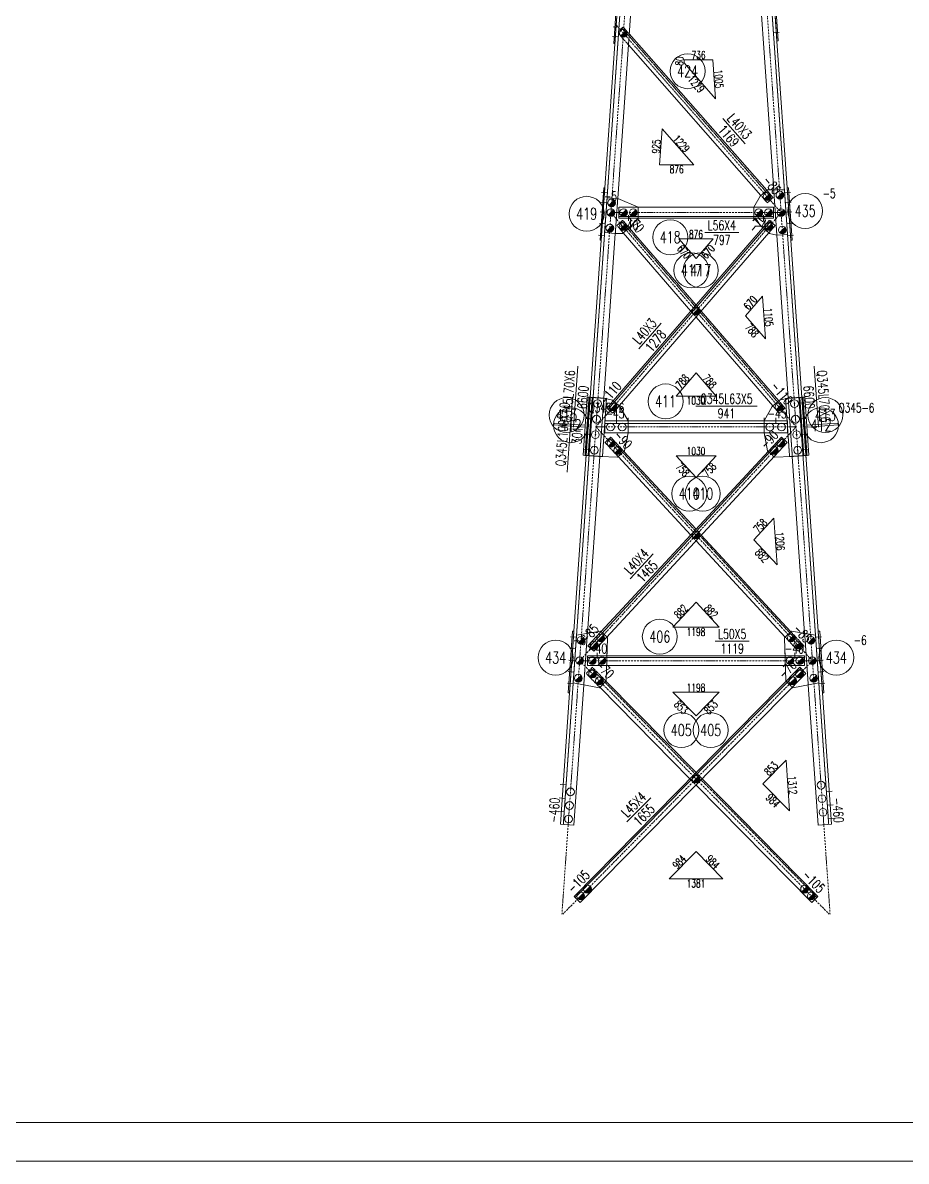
# Model space of a CAD drawing. Extents: x -62666 to 126696, y -48828 to 60042.
# Drawn here: x -57963 to -53416, y -158 to 5699 of the extents above; entities that cross this region are included whole.
import ezdxf
from ezdxf.enums import TextEntityAlignment as Align

# ---------------------------------------------------------------- set-up
doc = ezdxf.new("R2010")
doc.units = 0
doc.header["$MEASUREMENT"] = 0
doc.linetypes.add('Dash', pattern=[2.75, 2, -0.75])
doc.linetypes.add('DashDot', pattern=[15.6, 9, -3, 0.6, -3])
doc.layers.get('0').update_dxf_attribs({"linetype": 'CONTINUOUS', "lineweight": 25})
doc.styles.get("Standard").update_dxf_attribs({"font": 'simplex.shx', "width": 0.7, "height": 3, "bigfont": 'gbhzfs.shx'})

# ---------------------------------------------------------------- blocks, each defined once
blk = doc.blocks.new('M20X45S')
at = {"color": 3, "linetype": 'Continuous', "lineweight": 13}
blk.add_circle((0, 0), 1, dxfattribs=at)
blk = doc.blocks.new('DefaultBolt')
at = {"color": 3, "linetype": 'Continuous', "lineweight": 13}
for p, q in [((-0.1, -0.1), (0.1, 0.1)), ((0.1, -0.1), (-0.1, 0.1))]:
    blk.add_line(p, q, dxfattribs=at)
blk.add_circle((0, 0), 1, dxfattribs=at)
blk = doc.blocks.new('M16X40S')
at = {"color": 3, "linetype": 'Continuous', "lineweight": 13}
blk.add_line((-0.707, -0.707), (0.707, 0.707), dxfattribs=at)
blk.add_circle((0, 0), 1, dxfattribs=at)
for radius in [0.9, 0.8, 0.7, 0.6, 0.5, 0.4, 0.3, 0.2, 0.1]:
    blk.add_arc((0, 0), radius, 225, 45, dxfattribs=at)
blk = doc.blocks.new('M16X50S')
at = {"color": 3, "linetype": 'Continuous', "lineweight": 13}
blk.add_line((-1, -1), (1, 1), dxfattribs=at)
blk.add_circle((0, 0), 1, dxfattribs=at)
for radius in [0.9, 0.8, 0.7, 0.6, 0.5, 0.4, 0.3, 0.2, 0.1]:
    blk.add_arc((0, 0), radius, 225, 45, dxfattribs=at)

msp = doc.modelspace()

# ---------------------------------------------------------------- linework, layer by layer
at = {"color": 2, "linetype": 'DashDot', "lineweight": 0}
for p, q in [((-54694.20804, 8185.40508), (-55188.05039, 1113.40888)), ((-54301.87075, 8185.40508), (-53808.0284, 1113.40888)), ((-54907.95212, 5686.16837), (-54060.03405, 4722.2185)), ((-54060.03533, 4722.21702), (-55013.048, 3619.52489)), ((-54936.04474, 4722.2185), (-53983.03233, 3619.52667)), ((-54936.04474, 4722.2185), (-54060.03405, 4722.2185)), ((-55040.33247, 3801.87041), (-55065.41045, 3442.74495)), ((-53955.74632, 3801.87041), (-53930.66834, 3442.74495)), ((-53983.03233, 3619.52667), (-55097.04835, 2416.59013)), ((-55013.04647, 3619.52667), (-53899.03044, 2416.59013)), ((-55013.04647, 3619.52667), (-53983.03233, 3619.52667)), ((-53899.03044, 2416.59013), (-55183.03822, 1113.40888)), ((-55097.04841, 2416.59017), (-53813.04056, 1113.40885)), ((-55097.04835, 2416.59013), (-53899.03044, 2416.59013))]:
    msp.add_line(p, q, dxfattribs=at)
at = {"color": 1, "linetype": 'Dash', "lineweight": 0}
for p, q in [((-54721.23714, 8157.21949), (-55180.94558, 1574.03294)), ((-54274.84165, 8157.21949), (-53815.13321, 1574.03294)), ((-54897.23836, 5852.1484), (-54915.48246, 5590.88651)), ((-54097.45182, 5832.26304), (-54081.57264, 5604.86764)), ((-54897.21079, 5643.67573), (-54896.39736, 5656.37764)), ((-54845.71385, 5585.13179), (-54897.21079, 5643.67573)), ((-54896.39736, 5656.37764), (-54873.12096, 5676.85223)), ((-54879.12777, 5671.56846), (-54107.16385, 4793.96655)), ((-54873.12096, 5676.85223), (-54841.79575, 5641.24038)), ((-54967.23994, 4849.70128), (-54986.04842, 4580.35719)), ((-54131.19111, 4772.83148), (-54164.21421, 4810.37357)), ((-54134.18014, 4836.7924), (-54101.15704, 4799.25031)), ((-54081.95016, 4605.40803), (-54098.30216, 4839.57453)), ((-54028.83886, 4849.70128), (-54010.03037, 4580.35719)), ((-54913.43203, 4615.38374), (-54900.89304, 4794.94647)), ((-54796.04474, 4750.2185), (-54896.04474, 4750.2185)), ((-54896.04474, 4750.2185), (-54896.04474, 4694.2185)), ((-54100.03405, 4750.2185), (-54200.03405, 4750.2185)), ((-54101.15704, 4799.25031), (-54131.19111, 4772.83148)), ((-54100.03405, 4694.2185), (-54100.03405, 4750.2185)), ((-54896.04474, 4702.2185), (-54100.03405, 4702.2185)), ((-54896.04474, 4694.2185), (-54796.04474, 4694.2185)), ((-54200.03405, 4694.2185), (-54100.03405, 4694.2185)), ((-54905.40422, 4656.17943), (-54875.14064, 4682.33503)), ((-54872.70972, 4618.34995), (-54905.40422, 4656.17943)), ((-54881.19336, 4677.10391), (-54045.88116, 3710.5982)), ((-54875.14064, 4682.33503), (-54842.44614, 4644.50555)), ((-54153.63265, 4644.50556), (-54123.36906, 4618.34996)), ((-54498.0394, 4246.00655), (-54471.60498, 4215.42037)), ((-54498.0394, 4184.83419), (-54524.47381, 4215.42037)), ((-55048.53414, 3772.37008), (-55069.43245, 3473.09886)), ((-55043.41988, 3772.01295), (-55064.31819, 3472.74173)), ((-55063.4471, 3472.6809), (-55042.54878, 3771.95212)), ((-55042.54878, 3771.95212), (-55048.53414, 3772.37008)), ((-54972.67019, 3767.07245), (-55042.50014, 3771.94872)), ((-54993.5685, 3467.80123), (-54972.67019, 3767.07245)), ((-54979.50638, 3467.08254), (-54958.77502, 3763.963)), ((-54893.29227, 3727.50319), (-54923.55586, 3753.65879)), ((-54072.52295, 3753.6588), (-54039.82844, 3715.82933)), ((-54016.57241, 3467.08254), (-54037.30377, 3763.96301)), ((-54023.40861, 3767.07245), (-53953.57865, 3771.94872)), ((-54002.51029, 3467.80123), (-54023.40861, 3767.07245)), ((-53953.53001, 3771.95212), (-53947.54466, 3772.37008)), ((-53932.6317, 3472.6809), (-53953.53001, 3771.95212)), ((-53952.65892, 3772.01295), (-53931.7606, 3472.74173)), ((-53947.54466, 3772.37008), (-53926.64634, 3473.09886)), ((-54070.09203, 3689.67372), (-54102.78653, 3727.5032)), ((-54039.82844, 3715.82933), (-54070.09203, 3689.67372)), ((-54968.04647, 3651.52667), (-54848.04647, 3651.52667)), ((-54968.04647, 3588.52667), (-54968.04647, 3651.52667)), ((-54968.04647, 3636.52667), (-54028.03233, 3636.52667)), ((-54148.03233, 3651.52667), (-54028.03233, 3651.52667)), ((-54028.03233, 3651.52667), (-54028.03233, 3588.52667)), ((-54848.04647, 3588.52667), (-54968.04647, 3588.52667)), ((-54028.03233, 3588.52667), (-54148.03233, 3588.52667)), ((-54966.56833, 3539.90392), (-54937.22017, 3567.08268)), ((-54898.62142, 3466.5335), (-54966.56833, 3539.90392)), ((-54943.0898, 3561.64693), (-53947.98086, 2487.10861)), ((-54937.22017, 3567.08268), (-54869.27326, 3493.71227)), ((-55069.43245, 3473.09886), (-55063.4471, 3472.6809)), ((-55063.39845, 3472.67751), (-54993.5685, 3467.80123)), ((-54126.80553, 3493.71227), (-54097.45737, 3466.5335)), ((-53932.68034, 3472.67751), (-54002.51029, 3467.80123)), ((-53926.64634, 3473.09886), (-53932.6317, 3472.6809)), ((-54498.0394, 3033.9771), (-54525.29834, 3063.41185)), ((-54498.0394, 3092.8466), (-54470.78045, 3063.41185)), ((-55126.50202, 2569.01218), (-55148.70022, 2251.1262)), ((-55075.58987, 2293.22639), (-55057.12434, 2557.65935)), ((-54956.67249, 2538.73602), (-54986.02066, 2565.91478)), ((-53971.4594, 2465.3656), (-54039.4063, 2538.73602)), ((-54010.05814, 2565.91478), (-53942.11123, 2492.54437)), ((-53920.48892, 2293.22638), (-53938.95446, 2557.65935)), ((-53869.57677, 2569.01218), (-53847.37857, 2251.12623)), ((-53942.11123, 2492.54437), (-53971.4594, 2465.3656)), ((-55057.04835, 2441.59013), (-54955.92324, 2441.59013)), ((-55057.04835, 2391.59013), (-55057.04835, 2441.59013)), ((-55057.04835, 2433.59013), (-53939.03044, 2433.59013)), ((-54040.15557, 2441.59013), (-53939.03044, 2441.59013)), ((-53939.03044, 2441.59013), (-53939.03044, 2391.59013)), ((-55063.59031, 2351.28661), (-55031.53557, 2382.86973)), ((-54993.40559, 2280.05385), (-55063.59031, 2351.28661)), ((-54957.48021, 2391.59013), (-55057.04835, 2391.59013)), ((-55037.23419, 2377.25495), (-53876.0496, 1198.73095)), ((-55031.53557, 2382.86973), (-54961.35085, 2311.63698)), ((-53939.03044, 2391.59013), (-54038.59862, 2391.59013)), ((-54034.728, 2311.63694), (-54002.67326, 2280.05381)), ((-54498.0394, 1841.40712), (-54466.45281, 1809.34886)), ((-54498.0394, 1777.2906), (-54529.626, 1809.34886))]:
    msp.add_line(p, q, dxfattribs=at)
at = {"color": 1, "linetype": 'Continuous', "lineweight": 0}
for p, q in [((-54558.75441, 5508.21506), (-54559.86899, 5492.25393)), ((-54411.5529, 5508.21506), (-54558.75441, 5508.21506)), ((-54397.55259, 5307.72564), (-54411.5529, 5508.21506)), ((-54559.86899, 5492.25393), (-54397.55259, 5307.72564)), ((-54672.37517, 5152.78451), (-54685.26091, 4968.25622)), ((-54510.05877, 4968.25622), (-54672.37517, 5152.78451)), ((-54685.26091, 4968.25622), (-54510.05877, 4968.25622)), ((-54410.43833, 4587.07233), (-54585.64046, 4587.07233)), ((-54585.64046, 4587.07233), (-54498.0394, 4485.7127)), ((-54498.0394, 4485.7127), (-54410.43833, 4587.07233)), ((-54156.30168, 4293.02118), (-54243.90275, 4191.66155)), ((-54140.90134, 4072.48281), (-54156.30168, 4293.02118)), ((-54243.90275, 4191.66155), (-54140.90134, 4072.48281)), ((-54498.0394, 3897.6104), (-54601.04081, 3778.43166)), ((-54395.03798, 3778.43166), (-54498.0394, 3897.6104)), ((-54601.04081, 3778.43166), (-54395.03798, 3778.43166)), ((-54395.03798, 3471.22939), (-54601.04081, 3471.22939)), ((-54601.04081, 3471.22939), (-54498.0394, 3360.00642)), ((-54498.0394, 3360.00642), (-54395.03798, 3471.22939)), ((-54097.96704, 3150.44631), (-54200.96846, 3039.22334)), ((-54081.16667, 2909.859), (-54097.96704, 3150.44631)), ((-54200.96846, 3039.22334), (-54081.16667, 2909.859)), ((-54498.0394, 2718.44027), (-54617.84119, 2589.07592)), ((-54378.23761, 2589.07592), (-54498.0394, 2718.44027)), ((-54617.84119, 2589.07592), (-54378.23761, 2589.07592)), ((-54378.23761, 2254.46915), (-54617.84119, 2254.46915)), ((-54617.84119, 2254.46915), (-54498.0394, 2132.87842)), ((-54498.0394, 2132.87842), (-54378.23761, 2254.46915)), ((-54034.397, 1905.49413), (-54154.19879, 1783.9034)), ((-54016.12012, 1643.76287), (-54034.397, 1905.49413)), ((-54154.19879, 1783.9034), (-54016.12012, 1643.76287)), ((-54498.0394, 1434.92838), (-54636.11806, 1294.78786)), ((-54359.96073, 1294.78785), (-54498.0394, 1434.92838)), ((-54636.11806, 1294.78786), (-54359.96073, 1294.78785))]:
    msp.add_line(p, q, dxfattribs=at)
at = {"color": 7, "linetype": 'Continuous', "lineweight": 13}
for p, q in [((-54359.95566, 5207.01912), (-54244.37327, 5075.62007)), ((-54452.87095, 4619.2185), (-54277.87095, 4619.2185)), ((-54677.34324, 4153.23956), (-54791.774, 4020.83638)), ((-55106.51918, 3931.81534), (-55128.46241, 3617.58056)), ((-53889.55961, 3931.81534), (-53867.61638, 3617.58056)), ((-55133.7237, 3770.80066), (-55160.5432, 3386.73593)), ((-54498.87037, 3726.52667), (-54183.87037, 3726.52667)), ((-54717.83885, 2965.8831), (-54836.74594, 2837.48487)), ((-54399.20308, 2516.59013), (-54224.20308, 2516.59013)), ((-54730.67923, 1712.15427), (-54853.50248, 1587.49695))]:
    msp.add_line(p, q, dxfattribs=at)
at = {"color": 7, "linetype": 'Continuous', "lineweight": 0}
for p, q in [((-54114.88671, 4677.10243), (-54950.19917, 3710.59643)), ((-54052.98899, 3561.64693), (-55048.09793, 2487.10861)), ((-53958.84466, 2377.25491), (-55120.02918, 1198.73098))]:
    msp.add_line(p, q, dxfattribs=at)
at = {"color": 7, "linetype": 'Continuous', "lineweight": 18}
for p, q in [((-62166.47025, 41.84325), (-46046.47025, 41.84325)), ((-62666.47025, -158.15675), (-45846.47025, -158.15675))]:
    msp.add_line(p, q, dxfattribs=at)
at = {"color": 7, "linetype": 'Continuous', "lineweight": 0}
for points in [[(-54098.30216, 4839.57453), (-54212.11394, 6469.39923)], [(-54903.22372, 5852.56636), (-54921.46781, 5591.30447)], [(-54915.48246, 5590.88651), (-54897.23836, 5852.1484)], [(-54900.89304, 4794.94647), (-54830.17844, 5807.60441)], [(-54081.57264, 5604.86764), (-54097.45182, 5832.26304)], [(-54091.46647, 5832.681), (-54075.58729, 5605.2856)], [(-54841.79575, 5641.24038), (-54134.18014, 4836.7924)], [(-54915.48246, 5590.88651), (-54967.23994, 4849.70128)], [(-54921.46781, 5591.30447), (-54915.48246, 5590.88651)], [(-54164.21421, 4810.37357), (-54845.71385, 5585.13179)], [(-54075.58729, 5605.2856), (-54081.57264, 5604.86764)], [(-54081.57264, 5604.86764), (-54028.83886, 4849.70128)], [(-54992.03377, 4580.77515), (-54973.22529, 4850.11924)], [(-54967.23994, 4849.70128), (-54986.04842, 4580.35719)], [(-54973.22529, 4850.11924), (-54967.23994, 4849.70128)], [(-54167.96847, 4807.07122), (-54200.03405, 4750.2185)], [(-54130.42588, 4840.09476), (-54167.96847, 4807.07122)], [(-54043.10581, 4838.68066), (-54130.42588, 4840.09476)], [(-54027.08377, 4609.23939), (-54043.10581, 4838.68066)], [(-54028.83886, 4849.70128), (-54022.8535, 4850.11924)], [(-54010.03037, 4580.35719), (-54028.83886, 4849.70128)], [(-54022.8535, 4850.11924), (-54004.04502, 4580.77515)], [(-54955.75943, 4798.77783), (-54968.29842, 4619.2151)], [(-54900.89304, 4794.94647), (-54955.75943, 4798.77783)], [(-54796.04474, 4750.2185), (-54900.89304, 4794.94647)], [(-54200.03405, 4750.2185), (-54796.04474, 4750.2185)], [(-54796.04474, 4694.2185), (-54796.04474, 4750.2185)], [(-54200.03405, 4750.2185), (-54200.03405, 4694.2185)], [(-54838.66319, 4647.775), (-54796.04474, 4694.2185)], [(-54796.04474, 4694.2185), (-54200.03405, 4694.2185)], [(-54200.03405, 4694.2185), (-54157.41559, 4647.77501)], [(-54120.93943, 4682.33355), (-54956.25188, 3715.82755)], [(-54925.9883, 3689.67195), (-54090.67585, 4656.17795)], [(-54876.49267, 4615.0805), (-54838.66319, 4647.775)], [(-54842.44614, 4644.50555), (-54498.0394, 4246.00655)], [(-54157.41559, 4647.77501), (-54153.63265, 4644.50556)], [(-54090.67585, 4656.17795), (-54120.93943, 4682.33355)], [(-54986.04842, 4580.35719), (-55126.50202, 2569.01218)], [(-54986.04842, 4580.35719), (-54992.03377, 4580.77515)], [(-54972.67019, 3767.07245), (-54913.43203, 4615.38374)], [(-54968.29842, 4619.2151), (-54913.43203, 4615.38374)], [(-54913.43203, 4615.38374), (-54876.49267, 4615.0805)], [(-54524.47381, 4215.42037), (-54872.70972, 4618.34995)], [(-54123.36906, 4618.34996), (-54119.58611, 4615.08051)], [(-54119.58611, 4615.08051), (-54081.95016, 4605.40803)], [(-54081.95016, 4605.40803), (-54027.08377, 4609.23939)], [(-54023.40861, 3767.07245), (-54081.95016, 4605.40803)], [(-54004.04502, 4580.77515), (-54010.03037, 4580.35719)], [(-54010.03037, 4580.35719), (-53869.57677, 2569.01218)], [(-54102.78653, 3727.5032), (-54498.0394, 4184.83419)], [(-54471.60498, 4215.42037), (-54072.52295, 3753.6588)], [(-55058.38344, 3773.05786), (-55079.28175, 3473.78665)], [(-55042.50014, 3771.94872), (-55058.38344, 3773.05786)], [(-55032.52443, 3771.25211), (-55053.42275, 3471.9809)], [(-54972.67019, 3767.07245), (-55032.52443, 3771.25211)], [(-54927.3388, 3756.92824), (-54972.67019, 3767.07245)], [(-54958.62637, 3766.09176), (-54972.67019, 3767.07245)], [(-54958.77502, 3763.963), (-54958.62637, 3766.09176)], [(-54923.55586, 3753.65879), (-54927.3388, 3756.92824)], [(-54068.74, 3756.92825), (-54106.56948, 3724.23375)], [(-54023.40861, 3767.07245), (-54068.74, 3756.92825)], [(-54037.45243, 3766.09176), (-54023.40861, 3767.07245)], [(-54037.30377, 3763.96301), (-54037.45243, 3766.09176)], [(-53963.55436, 3771.25211), (-54023.40861, 3767.07245)], [(-53942.65605, 3471.9809), (-53963.55436, 3771.25211)], [(-53953.57865, 3771.94872), (-53937.69536, 3773.05786)], [(-53937.69536, 3773.05786), (-53916.79704, 3473.78665)], [(-54956.25188, 3715.82755), (-54925.9883, 3689.67195)], [(-54889.50932, 3724.23374), (-54893.29227, 3727.50319)], [(-54848.04647, 3651.52667), (-54889.50932, 3724.23374)], [(-54106.56948, 3724.23375), (-54148.03233, 3651.52667)], [(-55229.43768, 3629.62524), (-55228.74107, 3639.60095)], [(-55228.74107, 3639.60095), (-55068.56212, 3628.41554)], [(-54848.04647, 3651.52667), (-54148.03233, 3651.52667)], [(-54848.04647, 3588.52667), (-54848.04647, 3651.52667)], [(-54148.03233, 3651.52667), (-54148.03233, 3588.52667)], [(-53927.51667, 3628.41554), (-53767.33773, 3639.60095)], [(-53767.33773, 3639.60095), (-53766.64112, 3629.62524)], [(-55069.25873, 3618.43984), (-55229.43768, 3629.62524)], [(-55068.56212, 3628.41554), (-55069.25873, 3618.43984)], [(-54865.60474, 3497.10961), (-54848.04647, 3588.52667)], [(-54148.03233, 3588.52667), (-54848.04647, 3588.52667)], [(-54148.03233, 3588.52667), (-54130.47405, 3497.10961)], [(-53926.82006, 3618.43984), (-53927.51667, 3628.41554)], [(-53766.64112, 3629.62524), (-53926.82006, 3618.43984)], [(-54058.85863, 3567.08268), (-55053.96756, 2492.54437)], [(-55024.6194, 2465.3656), (-54029.51046, 3539.90392)], [(-54029.51046, 3539.90392), (-54058.85863, 3567.08268)], [(-55079.28175, 3473.78665), (-55063.39845, 3472.67751)], [(-55057.12434, 2557.65935), (-54993.5685, 3467.80123)], [(-55053.42275, 3471.9809), (-54993.5685, 3467.80123)], [(-54993.5685, 3467.80123), (-54902.28995, 3463.13616)], [(-54993.5685, 3467.80123), (-54979.52468, 3466.82054)], [(-54979.52468, 3466.82054), (-54979.50638, 3467.08254)], [(-54902.28995, 3463.13616), (-54865.60474, 3497.10961)], [(-54525.29834, 3063.41185), (-54898.62142, 3466.5335)], [(-54869.27326, 3493.71227), (-54498.0394, 3092.8466)], [(-54130.47405, 3497.10961), (-54126.80553, 3493.71227)], [(-54097.45737, 3466.5335), (-54093.78885, 3463.13616)], [(-54093.78885, 3463.13616), (-54002.51029, 3467.80123)], [(-54016.55411, 3466.82054), (-54016.57241, 3467.08254)], [(-54002.51029, 3467.80123), (-54016.55411, 3466.82054)], [(-54002.51029, 3467.80123), (-53942.65605, 3471.9809)], [(-53938.95446, 2557.65935), (-54002.51029, 3467.80123)], [(-53916.79704, 3473.78665), (-53932.68034, 3472.67751)], [(-54470.78045, 3063.41185), (-54010.05814, 2565.91478)], [(-54039.4063, 2538.73602), (-54498.0394, 3033.9771)], [(-55156.68069, 2251.68348), (-55134.48249, 2569.56946)], [(-55126.50202, 2569.01218), (-55148.70022, 2251.1262)], [(-55134.48249, 2569.56946), (-55126.50202, 2569.01218)], [(-55112.93168, 2548.01585), (-55129.99864, 2303.61103)], [(-54989.68918, 2569.31213), (-55112.93168, 2548.01585)], [(-54986.02066, 2565.91478), (-54989.68918, 2569.31213)], [(-54959.92619, 2313.04067), (-54953.00397, 2535.33867)], [(-54953.00397, 2535.33867), (-54956.67249, 2538.73602)], [(-54006.38962, 2569.31213), (-54043.07482, 2535.33867)], [(-54043.07482, 2535.33867), (-54036.15265, 2313.04063)], [(-53883.14711, 2548.01585), (-54006.38962, 2569.31213)], [(-53866.08015, 2303.61103), (-53883.14711, 2548.01585)], [(-53869.57677, 2569.01218), (-53861.5963, 2569.56946)], [(-53847.37857, 2251.12623), (-53869.57677, 2569.01218)], [(-53861.5963, 2569.56946), (-53839.3981, 2251.68351)], [(-55053.96756, 2492.54437), (-55024.6194, 2465.3656)], [(-54955.92324, 2441.59013), (-54040.15557, 2441.59013)], [(-53964.54328, 2382.86969), (-55125.7278, 1204.34576)], [(-55093.67306, 1172.76264), (-53932.48854, 2351.28657)], [(-54038.59862, 2391.59013), (-54957.48021, 2391.59013)], [(-53932.48854, 2351.28657), (-53964.54328, 2382.86969)], [(-55129.99864, 2303.61103), (-54995.54257, 2277.94831)], [(-55126.07919, 1570.20158), (-55075.58987, 2293.22639)], [(-54995.54257, 2277.94831), (-54959.92619, 2313.04067)], [(-54961.35085, 2311.63698), (-54498.0394, 1841.40712)], [(-54036.15265, 2313.04063), (-54034.728, 2311.63694)], [(-54000.53627, 2277.94827), (-53866.08015, 2303.61103)], [(-53869.9996, 1570.20158), (-53920.48892, 2293.22638)], [(-55148.70022, 2251.1262), (-55195.90914, 1575.07785)], [(-55148.70022, 2251.1262), (-55156.68069, 2251.68348)], [(-54529.626, 1809.34886), (-54993.40559, 2280.05385)], [(-54002.67326, 2280.05381), (-54000.53627, 2277.94827)], [(-53839.3981, 2251.68351), (-53847.37857, 2251.12623)], [(-53847.37857, 2251.12623), (-53800.16965, 1575.07785)], [(-53902.40572, 1172.7626), (-54498.0394, 1777.2906)], [(-54466.45281, 1809.34886), (-53870.35098, 1204.34572)], [(-55195.90914, 1575.07785), (-55126.07919, 1570.20158)], [(-53800.16965, 1575.07785), (-53869.9996, 1570.20158)], [(-55125.7278, 1204.34576), (-55093.67306, 1172.76264)], [(-53870.35098, 1204.34572), (-53902.40572, 1172.7626)]]:
    msp.add_lwpolyline(points, dxfattribs=at)
at = {"color": 3, "linetype": 'Continuous', "lineweight": 20}
for points in [[(-54927.87566, 5628.7399), (-54897.94854, 5626.65007)], [(-54924.39261, 5678.61844), (-54894.46549, 5676.52861)], [(-54069.59343, 5648.64952), (-54099.52056, 5646.55969)], [(-54983.94502, 4825.80693), (-54954.0179, 4823.7171)], [(-54012.13377, 4825.80693), (-54042.06089, 4823.7171)], [(-54987.42808, 4775.92839), (-54957.50095, 4773.83856)], [(-54008.65072, 4775.92839), (-54038.57784, 4773.83856)], [(-54990.91113, 4726.04986), (-54960.98401, 4723.96003)], [(-54846.04474, 4679.2185), (-54846.04474, 4709.2185)], [(-54796.04474, 4679.2185), (-54796.04474, 4709.2185)], [(-54200.03405, 4679.2185), (-54200.03405, 4709.2185)], [(-54150.03405, 4679.2185), (-54150.03405, 4709.2185)], [(-54005.16767, 4726.04986), (-54035.09479, 4723.96003)], [(-54995.09079, 4666.19561), (-54965.16367, 4664.10578)], [(-54000.988, 4666.19561), (-54030.91512, 4664.10578)], [(-54999.27045, 4606.34137), (-54969.34333, 4604.25154)], [(-53996.80834, 4606.34137), (-54026.73546, 4604.25154)], [(-55059.55353, 3743.06652), (-55029.62641, 3740.97668)], [(-53936.52526, 3743.06652), (-53966.45238, 3740.97668)], [(-55065.12641, 3663.26086), (-55035.19929, 3661.17103)], [(-54908.04647, 3666.52667), (-54908.04647, 3636.52667)], [(-54848.04647, 3666.52667), (-54848.04647, 3636.52667)], [(-54148.03233, 3666.52667), (-54148.03233, 3636.52667)], [(-54088.03233, 3666.52667), (-54088.03233, 3636.52667)], [(-53930.95238, 3663.26086), (-53960.8795, 3661.17103)], [(-55070.6993, 3583.4552), (-55040.77218, 3581.36537)], [(-53925.37949, 3583.4552), (-53955.30662, 3581.36537)], [(-55076.27218, 3503.64954), (-55046.34506, 3501.55971)], [(-53919.80661, 3503.64954), (-53949.73373, 3501.55971)], [(-55143.55542, 2540.12998), (-55113.62829, 2538.04015)], [(-53852.52338, 2540.12998), (-53882.4505, 2538.04015)], [(-55147.73508, 2480.27573), (-55117.80796, 2478.1859)], [(-53848.34371, 2480.27573), (-53878.27084, 2478.1859)], [(-55151.91474, 2420.42149), (-55121.98762, 2418.33166)], [(-55007.04835, 2456.59013), (-55007.04835, 2426.59013)], [(-54957.04835, 2456.59013), (-54957.04835, 2426.59013)], [(-54039.03044, 2456.59013), (-54039.03044, 2426.59013)], [(-53989.03044, 2456.59013), (-53989.03044, 2426.59013)], [(-53844.16405, 2420.42149), (-53874.09117, 2418.33166)], [(-55156.0944, 2360.56725), (-55126.16728, 2358.47742)], [(-53839.98439, 2360.56725), (-53869.91151, 2358.47742)], [(-55160.27407, 2300.713), (-55130.34695, 2298.62317)], [(-53835.80473, 2300.713), (-53865.73185, 2298.62317)], [(-55196.59219, 1780.62477), (-55166.66506, 1778.53494)], [(-55201.46846, 1710.79482), (-55171.54134, 1708.70499)], [(-53797.04847, 1745.70979), (-53826.97559, 1743.61996)], [(-55206.34473, 1640.96487), (-55176.41761, 1638.87504)], [(-53792.1722, 1675.87984), (-53822.09932, 1673.79001)], [(-53787.29592, 1606.04989), (-53817.22304, 1603.96006)]]:
    msp.add_lwpolyline(points, dxfattribs=at)
at = {"color": 7, "linetype": 'Continuous', "lineweight": 13}
for centre in [(-54541.46533, 5449.70487), (-55060.78842, 4715.89291), (-53936.33529, 4730.85647), (-54630.70784, 4595.2185), (-54521.80088, 4424.90158), (-54474.27928, 4424.9), (-54654.70842, 3750.52667), (-55164.10904, 3680.19724), (-53831.96975, 3680.19724), (-55141.73309, 3628.51295), (-53854.3457, 3628.51295), (-54532.88048, 3276.17068), (-54463.19832, 3276.17068), (-54684.37571, 2540.59013), (-55220.22466, 2432.70988), (-53775.85413, 2432.70988), (-54573.95361, 2059.51127), (-54422.12521, 2059.51125)]:
    msp.add_circle(centre, 90, dxfattribs=at)

# ---------------------------------------------------------------- block references
at = {"color": 3, "linetype": 'Continuous', "lineweight": 13, "xscale": 20.00000000000728, "yscale": 20.00000000000728, "zscale": 20.00000000000454}
for name, p in [('M16X40S', (-54871.61897, 5644.81816)), ('M16X40S', (-54132.68563, 4804.81194)), ('M16X40S', (-54066.30355, 4811.99986)), ('M16X40S', (-54932.56169, 4772.09703)), ('M16X40S', (-54936.04474, 4722.2185)), ('M16X40S', (-54871.04474, 4722.2185)), ('M16X40S', (-54821.04474, 4722.2185)), ('M16X40S', (-54175.03405, 4722.2185)), ('M16X40S', (-54125.03405, 4722.2185)), ('M16X40S', (-54060.03405, 4722.2185)), ('M16X40S', (-54941.61762, 4642.41284)), ('M16X40S', (-54873.92518, 4650.34249)), ('M16X40S', (-54122.15361, 4650.3425)), ('M16X40S', (-54053.76456, 4632.43713)), ('M16X40S', (-54498.03981, 4215.42085)), ('DefaultBolt', (-55004.68714, 3739.23516)), ('DefaultBolt', (-53991.39165, 3739.23516)), ('M16X40S', (-54924.77131, 3721.66626)), ('M16X40S', (-54071.30749, 3721.66626)), ('DefaultBolt', (-55010.26002, 3659.4295)), ('M20X45S', (-54938.04647, 3619.52667)), ('M20X45S', (-54878.04647, 3619.52667)), ('M20X45S', (-54118.03233, 3619.52667)), ('M20X45S', (-54058.03233, 3619.52667)), ('DefaultBolt', (-53985.81877, 3659.4295)), ('DefaultBolt', (-55015.83291, 3579.62384)), ('DefaultBolt', (-53980.24588, 3579.62384)), ('DefaultBolt', (-55021.40579, 3499.81819)), ('M16X40S', (-54934.90752, 3535.15069)), ('M16X40S', (-54900.93407, 3498.46549)), ('M16X40S', (-54095.14472, 3498.46549)), ('M16X40S', (-54061.17127, 3535.15069)), ('DefaultBolt', (-53974.673, 3499.81819)), ('M16X50S', (-54498.0394, 3063.41185)), ('M16X40S', (-55089.73394, 2521.33506)), ('M16X40S', (-54988.3333, 2533.9828)), ('M16X40S', (-54007.74549, 2533.9828)), ('M16X40S', (-53906.34485, 2521.33506)), ('M16X40S', (-55022.30675, 2497.29759)), ('M16X40S', (-53973.77204, 2497.29759)), ('M16X40S', (-55097.04835, 2416.59013)), ('M16X40S', (-55032.04835, 2416.59013)), ('M16X40S', (-54982.04835, 2416.59013)), ('M16X40S', (-54014.03044, 2416.59013)), ('M16X40S', (-53964.03044, 2416.59013)), ('M16X40S', (-53899.03044, 2416.59013)), ('M16X40S', (-55103.31785, 2326.80877)), ('M16X40S', (-55030.37292, 2348.91906)), ('M16X40S', (-53965.70592, 2348.91902)), ('M16X40S', (-53892.76095, 2326.80877)), ('M16X40S', (-54995.28056, 2313.30268)), ('M16X40S', (-54000.79828, 2313.30264)), ('M16X50S', (-54498.0394, 1808.63646)), ('M20X45S', (-55144.16393, 1741.87843)), ('M20X45S', (-53854.353, 1776.79341)), ('M20X45S', (-53849.47672, 1706.96346)), ('M20X45S', (-55149.04021, 1672.04848)), ('M20X45S', (-53844.60045, 1637.13351)), ('M20X45S', (-55153.91648, 1602.21853)), ('M16X40S', (-55056.70572, 1241.62784)), ('M16X40S', (-53939.37305, 1241.6278)), ('M16X40S', (-55091.79808, 1206.01146)), ('M16X40S', (-53904.28069, 1206.01143))]:
    msp.add_blockref(name, p, dxfattribs=at)

# ---------------------------------------------------------------- texts
at = {"color": 7, "linetype": 'Continuous', "lineweight": 20, "width": 0.7}
for s, rotation, p in [('80', 86.005480773, (-54583.2534, 5501.90636)), ('1005', 273.994519227, (-54380.61105, 5409.64221)), ('1229', 311.335788791, (-54496.73123, 5384.13848)), ('1229', 311.335788791, (-54573.19653, 5076.37167)), ('925', 86.005480773, (-54702.75973, 5062.19223)), ('670', 310.835543216, (-54559.99808, 4520.69916)), ('670', 49.164456784, (-54436.08071, 4520.69916)), ('670', 49.164456784, (-54218.26037, 4258.03472)), ('1105', 273.994519227, (-54124.65981, 4184.42386)), ('788', 310.835543216, (-54210.5602, 4116.37882)), ('788', 49.164456784, (-54567.69825, 3853.71439)), ('788', 310.835543216, (-54428.38054, 3853.71439)), ('758', 312.802168634, (-54567.149, 3399.31065)), ('758', 47.197831366, (-54428.92979, 3399.31065)), ('758', 47.197831366, (-54167.07665, 3111.14208)), ('1206', 273.994519227, (-54065.62516, 3031.82452)), ('882', 312.802168634, (-54158.67646, 2958.23392)), ('882', 47.19783156, (-54575.54919, 2670.06535)), ('882', 312.802168634, (-54420.5296, 2670.06535)), ('1198', 0.000000227, (-54498.0394, 2565.07592)), ('1198', 0.000000227, (-54498.0394, 2278.46915)), ('853', 314.575392353, (-54575.03616, 2176.82945)), ('853', 45.424607168, (-54421.04264, 2176.82945)), ('853', 45.424607168, (-54111.39376, 1861.5431)), ('1312', 273.994519227, (-54001.31686, 1776.30037)), ('984', 314.575392832, (-54102.25532, 1696.9888)), ('984', 45.424607168, (-54584.17459, 1381.70245)), ('984', 314.575392832, (-54411.90421, 1381.70245)), ('1381', 359.999999319, (-54498.0394, 1270.78785))]:
    msp.add_text(s, height=40, rotation=rotation, dxfattribs=at).set_placement(p, align=Align.MIDDLE_CENTER)
for s, p in [('736', (-54485.15366, 5532.21506)), ('876', (-54597.65984, 4944.25622)), ('876', (-54498.0394, 4611.07233)), ('1030', (-54498.0394, 3754.43166)), ('1030', (-54498.0394, 3495.22939))]:
    msp.add_text(s, height=40, dxfattribs=at).set_placement(p, align=Align.MIDDLE_CENTER)
at = {"color": 7, "linetype": 'Continuous', "lineweight": 13, "width": 0.7}
for s, height, p in [('424', 60, (-54541.46533, 5449.70487)), ('419', 60, (-55060.78842, 4715.89291)), ('435', 60, (-53936.33529, 4730.85647)), ('-40', 50, (-54843.54474, 4656.7185)), ('L56X4', 50, (-54365.37095, 4656.7185)), ('-40', 50, (-54152.53405, 4656.7185)), ('418', 60, (-54630.70784, 4595.2185)), ('797', 50, (-54365.37095, 4581.7185)), ('417', 60, (-54521.80088, 4424.90158)), ('417', 60, (-54474.27928, 4424.9)), ('411', 60, (-54654.70842, 3750.52667)), ('Q345L63X5', 50, (-54341.37037, 3764.02667)), ('413', 60, (-55164.10904, 3680.19724)), ('-45', 50, (-54915.54647, 3689.02667)), ('941', 50, (-54341.37037, 3689.02667)), ('-45', 50, (-54080.53233, 3689.02667)), ('413', 60, (-53831.96975, 3680.19724)), ('412', 60, (-55141.73309, 3628.51295)), ('412', 60, (-53854.3457, 3628.51295)), ('410', 60, (-54532.88048, 3276.17068)), ('410', 60, (-54463.19832, 3276.17068)), ('L50X5', 50, (-54311.70308, 2554.09013)), ('406', 60, (-54684.37571, 2540.59013)), ('434', 60, (-55220.22466, 2432.70988)), ('-40', 50, (-55004.54835, 2479.09013)), ('1119', 50, (-54311.70308, 2479.09013)), ('-40', 50, (-53991.53044, 2479.09013)), ('434', 60, (-53775.85413, 2432.70988)), ('405', 60, (-54573.95361, 2059.51127)), ('405', 60, (-54422.12521, 2059.51125))]:
    msp.add_text(s, height=height, dxfattribs=at).set_placement(p, align=Align.MIDDLE_CENTER)
for s, rotation, p in [('L40X3', 311.335788791, (-54274.00753, 5166.08725)), ('1169', 311.335788791, (-54330.3214, 5116.55194)), ('-85', 311.335788791, (-54107.67482, 4863.43768)), ('-70', 310.835543216, (-54812.4393, 4667.13496)), ('-70', 49.164456784, (-54183.64077, 4667.13348)), ('L40X3', 49.164456784, (-54762.93073, 4111.55885)), ('1278', 49.164456784, (-54706.18651, 4062.51709)), ('Q345L70X6', 86.005480773, (-55154.8997, 3777.31024)), ('Q345L70X6', 273.994519227, (-53841.17909, 3777.31024)), ('6600', 86.005480773, (-55080.08189, 3772.08566)), ('-110', 49.164456784, (-54938.85169, 3793.3097)), ('-110', 310.835543216, (-54057.22864, 3793.31147)), ('6600', 273.994519227, (-53915.9969, 3772.08566)), ('Q345L100X10', 86.005480773, (-55184.54235, 3581.38059)), ('301', 86.005480773, (-55109.72455, 3576.15601)), ('-90', 312.802168634, (-54874.03413, 3554.0433)), ('-90', 47.197831366, (-54122.04466, 3554.0433)), ('L40X4', 47.197831366, (-54804.8063, 2927.16408)), ('1465', 47.197831366, (-54749.77849, 2876.20389)), ('-85', 47.197831366, (-55045.80934, 2556.54392)), ('-85', 312.802168634, (-53950.26945, 2556.54392)), ('-70', 45.424607168, (-54028.10254, 2371.79176)), ('-70', 314.575392832, (-54967.97631, 2371.7918)), ('-460', 86.005480773, (-55228.44177, 1647.52009)), ('L45X4', 45.424607168, (-54818.80314, 1676.14488)), ('-460', 273.994519227, (-53767.63702, 1647.52009)), ('1655', 45.424607168, (-54765.37857, 1623.50634)), ('-105', 45.424607168, (-55103.31078, 1280.52796)), ('-105', 314.575392832, (-53892.768, 1280.52792))]:
    msp.add_text(s, height=50, rotation=rotation, dxfattribs=at).set_placement(p, align=Align.MIDDLE_CENTER)
for s, p in [('-5', (-54970.78842, 4805.89291)), ('-5', (-53846.33529, 4820.85647)), ('Q345-6', (-55051.73309, 3718.51295)), ('Q345-6', (-53764.3457, 3718.51295)), ('-6', (-55130.22466, 2522.70988)), ('-6', (-53685.85413, 2522.70988))]:
    msp.add_text(s, height=48, dxfattribs=at).set_placement(p, align=Align.MIDDLE_LEFT)

doc.saveas('drawing.dxf')
